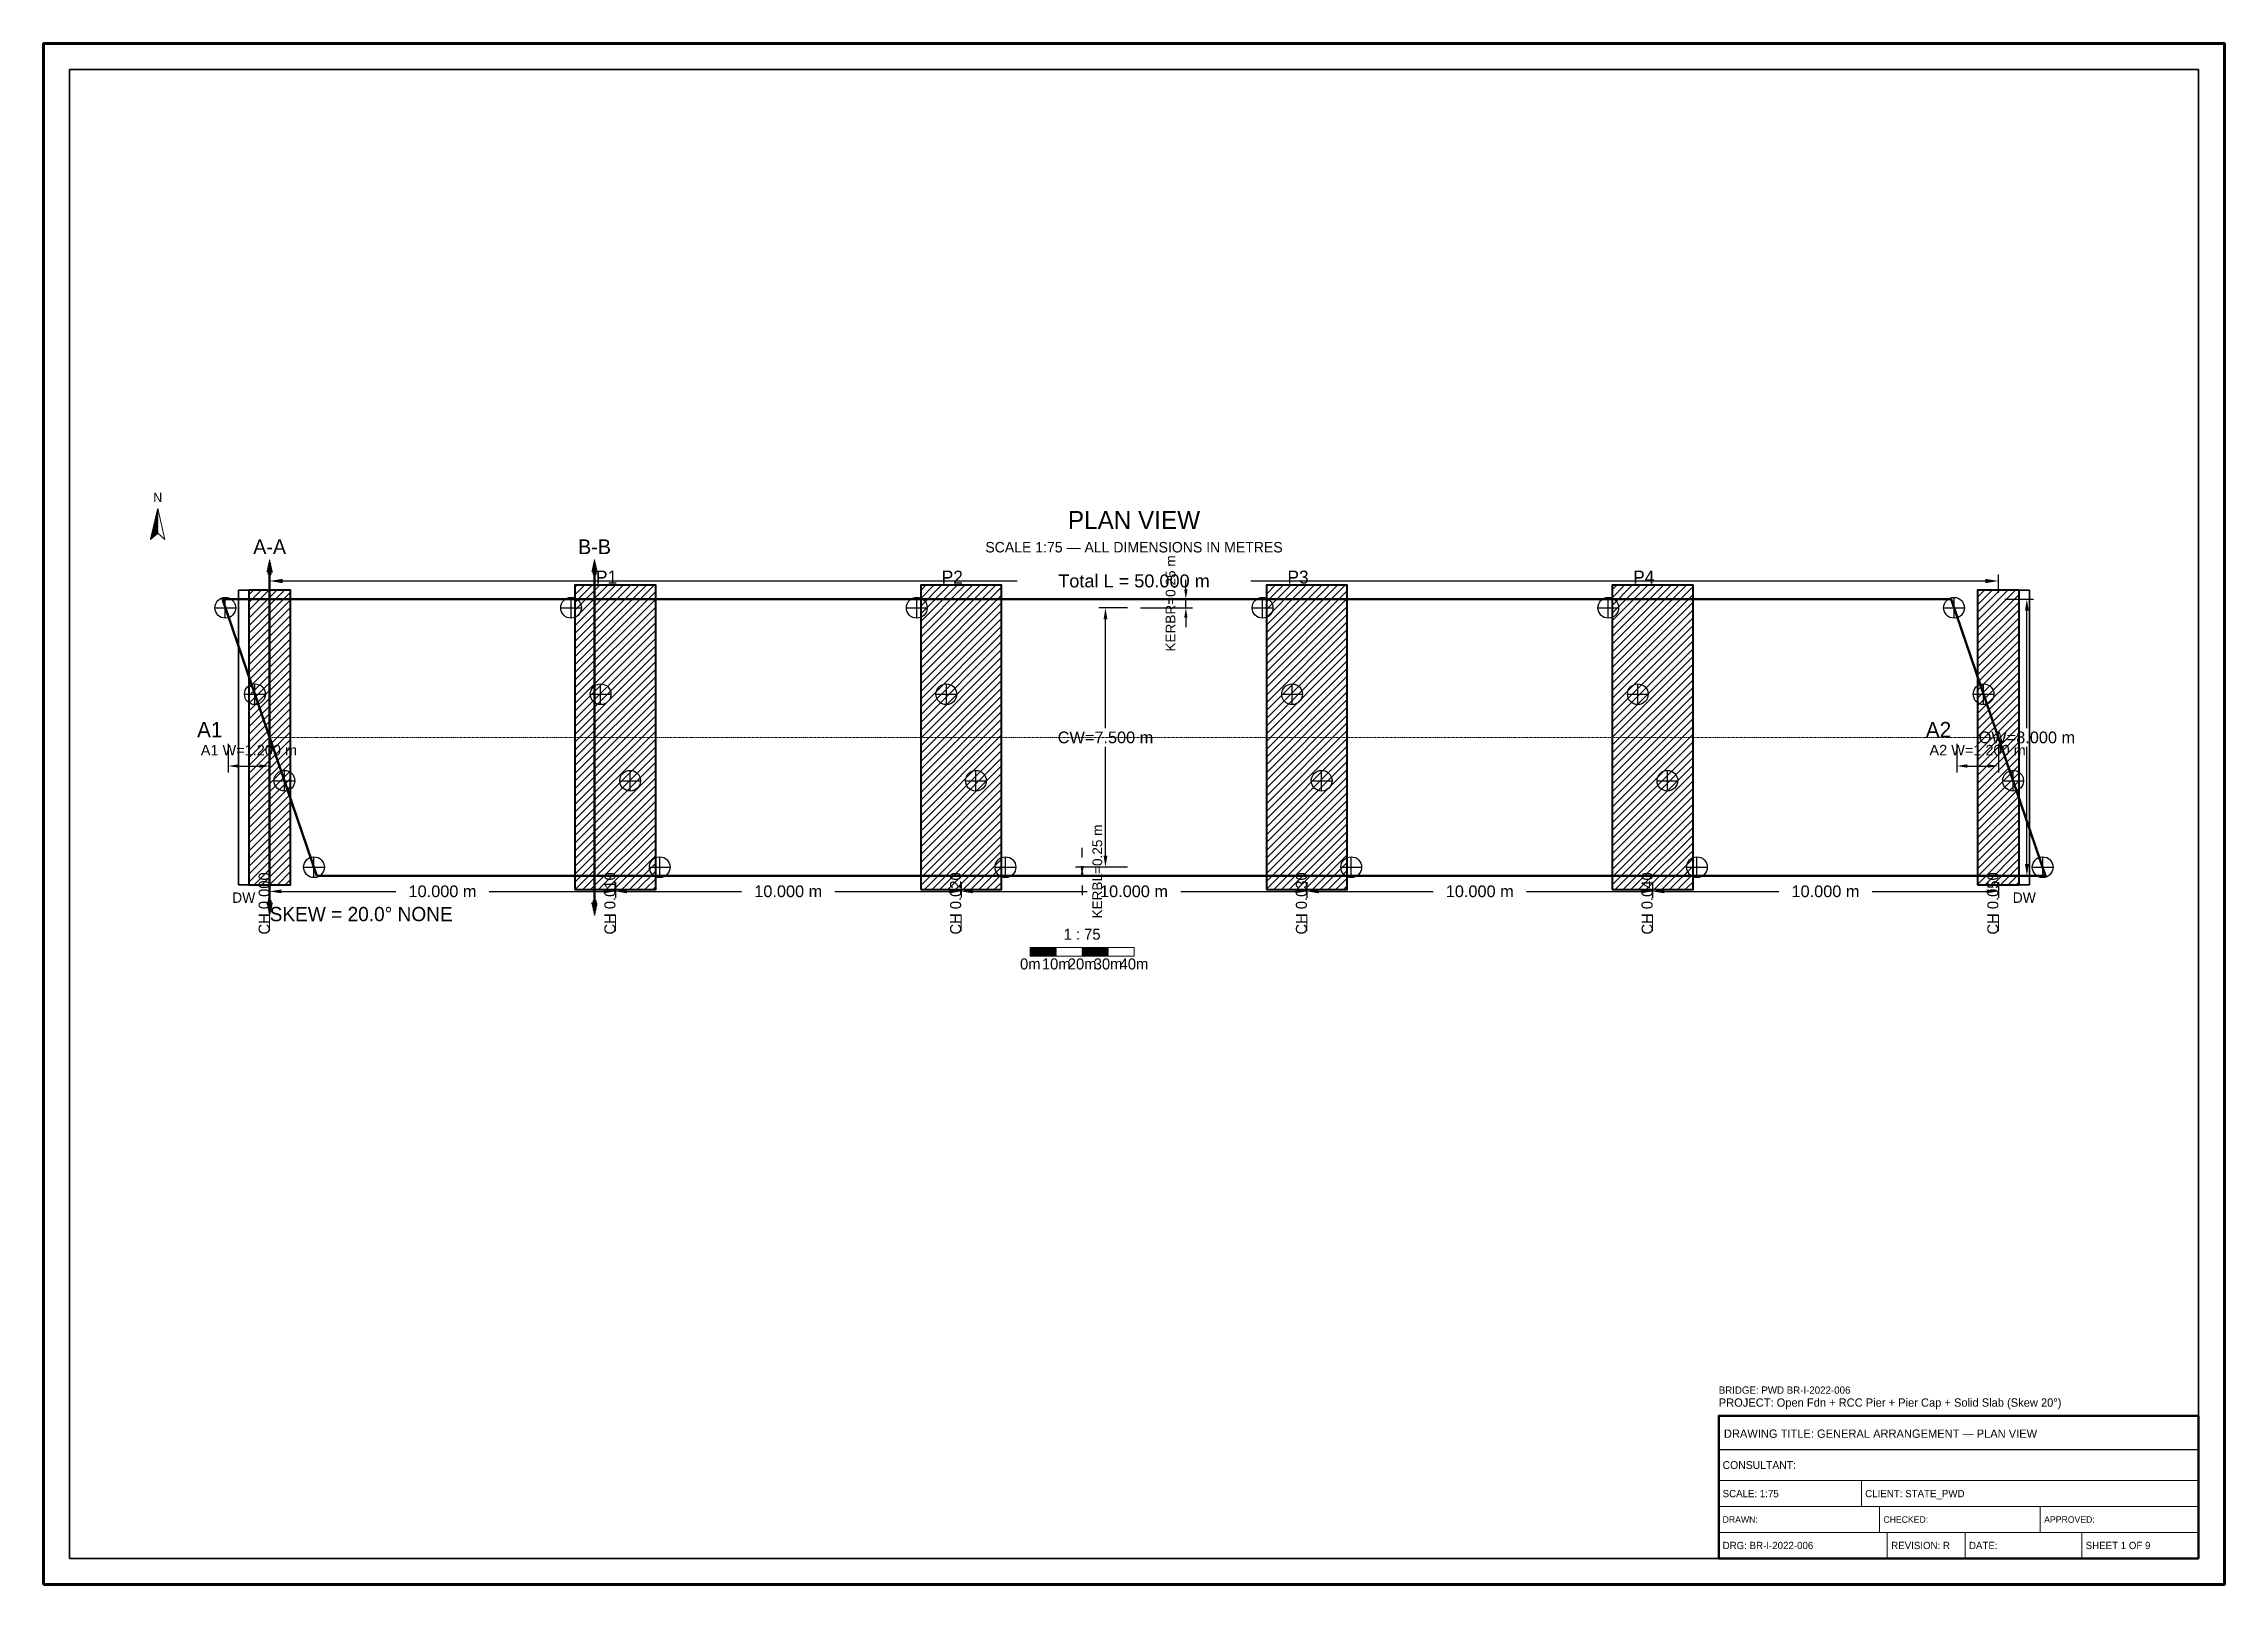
# Model space of a CAD drawing. Header units: metres. Extents: x 0 to 841, y 0 to 594.
import ezdxf
from ezdxf.enums import TextEntityAlignment as Align

# ---------------------------------------------------------------- set-up
doc = ezdxf.new("R2010")
doc.units = ezdxf.units.M
for name, pattern in [('CENTER', [1.5, 0.75, -0.25, 0.25, -0.25]), ('CENTER2', [0.75, 0.375, -0.125, 0.125, -0.125]), ('DASHED', [0.5, 0.375, -0.125])]:
    doc.linetypes.add(name, pattern=pattern)
for name, color, linetype, lineweight in [('BORDER-INNER', 7, 'Continuous', 35), ('BORDER-OUTER', 7, 'Continuous', 70), ('CIVIL-CHAINAGE', 7, 'Continuous', 18), ('DIM-CHAINAGE', 3, 'Continuous', 18), ('DIM-LINEAR', 3, 'Continuous', 18), ('MISC-SETOUT', 5, 'CENTER2', 13), ('STRUC-CENTRE', 6, 'CENTER', 18), ('STRUC-OUTLINE', 1, 'Continuous', 50), ('STRUC-SECTION', 2, 'Continuous', 35), ('SUB-ABUT', 3, 'Continuous', 35), ('SUB-BEARING', 5, 'Continuous', 25), ('SUB-DIRT-WALL', 3, 'Continuous', 35), ('SUB-PIER', 2, 'Continuous', 35), ('SUPER-DECK', 2, 'Continuous', 50), ('SYM-NORTHARROW', 7, 'Continuous', 18), ('SYM-SCALE', 7, 'Continuous', 13), ('TEXT-GENERAL', 7, 'Continuous', 18), ('TEXT-HEADER', 7, 'Continuous', 25), ('TEXT-SPEC', 7, 'Continuous', 13), ('TEXT-TITLE', 7, 'Continuous', 25), ('TITLEBLK-BOX', 7, 'Continuous', 50), ('TITLEBLK-TEXT', 7, 'Continuous', 18)]:
    doc.layers.add(name, color=color, linetype=linetype, lineweight=lineweight)
doc.styles.add('BRIDGE_STD', font='Arial.ttf')
doc.dimstyles.new('pmb100', dxfattribs={"dimtxt": 2.5, "dimasz": 0.9375, "dimexe": 2.5, "dimexo": 2.5, "dimtad": 0, "dimtih": 1, "dimdec": 0, "dimtxsty": 'BRIDGE_STD', "dimcen": 2.5, "dimazin": 3, "dimtfac": 1, "dimtmove": 0, "dimatfit": 3})

msp = doc.modelspace()

# ---------------------------------------------------------------- hatches: boundary and pattern name
at = {"layer": 'STRUC-SECTION'}
h = msp.add_hatch(dxfattribs=at)
h.set_pattern_fill('SOLID')
h.paths.add_polyline_path([(86.12, 390.28), (88.22, 390.28), (87.17, 395.08)])
h = msp.add_hatch(dxfattribs=at)
h.set_pattern_fill('SOLID')
h.paths.add_polyline_path([(211.41, 390.28), (213.51, 390.28), (212.46, 395.08)])
h = msp.add_hatch(dxfattribs=at)
h.set_pattern_fill('SOLID')
h.paths.add_polyline_path([(86.12, 262.72), (88.22, 262.72), (87.17, 257.92)])
h = msp.add_hatch(dxfattribs=at)
h.set_pattern_fill('SOLID')
h.paths.add_polyline_path([(211.41, 262.72), (213.51, 262.72), (212.46, 257.92)])
at = {"layer": 'SUB-ABUT'}
h = msp.add_hatch(dxfattribs=at)
h.set_pattern_fill('ANSI31', scale=0.66667)
h.paths.add_polyline_path([(79.17, 269.75), (95.17, 269.75), (95.17, 383.25), (79.17, 383.25)])
h = msp.add_hatch(dxfattribs=at)
h.set_pattern_fill('ANSI31', scale=0.666667)
h.paths.add_polyline_path([(745.83, 269.75), (761.83, 269.75), (761.83, 383.25), (745.83, 383.25)])
at = {"layer": 'SUB-PIER'}
h = msp.add_hatch(dxfattribs=at)
h.set_pattern_fill('ANSI31', scale=0.666667)
h.paths.add_polyline_path([(204.9, 267.83), (236.1, 267.83), (236.1, 385.17), (204.9, 385.17)])
h = msp.add_hatch(dxfattribs=at)
h.set_pattern_fill('ANSI31', scale=0.666667)
h.paths.add_polyline_path([(338.23, 267.83), (369.43, 267.83), (369.43, 385.17), (338.23, 385.17)])
h = msp.add_hatch(dxfattribs=at)
h.set_pattern_fill('ANSI31', scale=0.666667)
h.paths.add_polyline_path([(471.57, 267.83), (502.77, 267.83), (502.77, 385.17), (471.57, 385.17)])
h = msp.add_hatch(dxfattribs=at)
h.set_pattern_fill('ANSI31', scale=0.666667)
h.paths.add_polyline_path([(604.9, 267.83), (636.1, 267.83), (636.1, 385.17), (604.9, 385.17)])
at = {"layer": 'SYM-NORTHARROW'}
h = msp.add_hatch(dxfattribs=at)
h.set_pattern_fill('SOLID')
h.paths.add_polyline_path([(44, 414.83), (41.2, 402.83), (44, 405.23)])
at = {"layer": 'SYM-SCALE'}
h = msp.add_hatch(dxfattribs=at)
h.set_pattern_fill('SOLID')
h.paths.add_polyline_path([(380.5, 242.17), (390.5, 242.17), (390.5, 245.57), (380.5, 245.57)])
h = msp.add_hatch(dxfattribs=at)
h.set_pattern_fill('SOLID')
h.paths.add_polyline_path([(400.5, 242.17), (410.5, 242.17), (410.5, 245.57), (400.5, 245.57)])

# ---------------------------------------------------------------- linework, layer by layer
at = {"layer": 'BORDER-INNER'}
msp.add_lwpolyline([(10, 10), (831, 10), (831, 584), (10, 584), (10, 10)], dxfattribs=at)
at = {"layer": 'BORDER-OUTER'}
msp.add_lwpolyline([(0, 0), (841, 0), (841, 594), (0, 594), (0, 0)], dxfattribs=at)
at = {"layer": 'CIVIL-CHAINAGE'}
for p, q in [((87.17, 258.17), (87.17, 251.79)), ((220.5, 258.17), (220.5, 251.79)), ((353.83, 258.17), (353.83, 251.79)), ((487.17, 258.17), (487.17, 251.79)), ((620.5, 258.17), (620.5, 251.79)), ((753.83, 258.17), (753.83, 251.79))]:
    msp.add_line(p, q, dxfattribs=at)
at = {"layer": 'MISC-SETOUT', "color": 1}
msp.add_line((68.93, 379.83), (105.41, 273.17), dxfattribs=at)
at = {"layer": 'STRUC-CENTRE'}
msp.add_line((87.17, 326.5), (753.83, 326.5), dxfattribs=at)
at = {"layer": 'STRUC-OUTLINE', "lineweight": 50}
msp.add_lwpolyline([(105.41, 273.17), (68.93, 379.83), (735.59, 379.83), (772.07, 273.17), (105.41, 273.17)], dxfattribs=at)
at = {"layer": 'STRUC-SECTION', "color": 1, "linetype": 'DASHED', "lineweight": 50}
for p, q in [((87.17, 389.83), (87.17, 263.17)), ((212.46, 389.83), (212.46, 263.17))]:
    msp.add_line(p, q, dxfattribs=at)
at = {"layer": 'STRUC-SECTION', "color": 1}
for points in [[(86.72, 389.38), (87.62, 389.38), (87.62, 390.28), (86.72, 390.28), (86.72, 389.38)], [(212.01, 389.38), (212.91, 389.38), (212.91, 390.28), (212.01, 390.28), (212.01, 389.38)], [(86.72, 262.72), (87.62, 262.72), (87.62, 263.62), (86.72, 263.62), (86.72, 262.72)], [(212.01, 262.72), (212.91, 262.72), (212.91, 263.62), (212.01, 263.62), (212.01, 262.72)]]:
    msp.add_lwpolyline(points, dxfattribs=at)
at = {"layer": 'SUB-ABUT', "lineweight": 40}
for points in [[(79.17, 269.75), (95.17, 269.75), (95.17, 383.25), (79.17, 383.25), (79.17, 269.75)], [(745.83, 269.75), (761.83, 269.75), (761.83, 383.25), (745.83, 383.25), (745.83, 269.75)]]:
    msp.add_lwpolyline(points, dxfattribs=at)
at = {"layer": 'SUB-BEARING'}
for p, q in [((70.07, 372.5), (70.07, 380.5)), ((203.4, 372.5), (203.4, 380.5)), ((336.73, 372.5), (336.73, 380.5)), ((470.07, 372.5), (470.07, 380.5)), ((603.4, 372.5), (603.4, 380.5)), ((736.73, 372.5), (736.73, 380.5)), ((66.07, 376.5), (74.07, 376.5)), ((199.4, 376.5), (207.4, 376.5)), ((332.73, 376.5), (340.73, 376.5)), ((466.07, 376.5), (474.07, 376.5)), ((599.4, 376.5), (607.4, 376.5)), ((732.73, 376.5), (740.73, 376.5)), ((81.47, 339.17), (81.47, 347.17)), ((214.8, 339.17), (214.8, 347.17)), ((348.13, 339.17), (348.13, 347.17)), ((481.47, 339.17), (481.47, 347.17)), ((614.8, 339.17), (614.8, 347.17)), ((748.13, 339.17), (748.13, 347.17)), ((77.47, 343.17), (85.47, 343.17)), ((210.8, 343.17), (218.8, 343.17)), ((344.13, 343.17), (352.13, 343.17)), ((477.47, 343.17), (485.47, 343.17)), ((610.8, 343.17), (618.8, 343.17)), ((744.13, 343.17), (752.13, 343.17)), ((92.87, 305.83), (92.87, 313.83)), ((226.2, 305.83), (226.2, 313.83)), ((359.53, 305.83), (359.53, 313.83)), ((492.87, 305.83), (492.87, 313.83)), ((626.2, 305.83), (626.2, 313.83)), ((759.53, 305.83), (759.53, 313.83)), ((88.87, 309.83), (96.87, 309.83)), ((222.2, 309.83), (230.2, 309.83)), ((355.53, 309.83), (363.53, 309.83)), ((488.87, 309.83), (496.87, 309.83)), ((622.2, 309.83), (630.2, 309.83)), ((755.53, 309.83), (763.53, 309.83)), ((104.27, 272.5), (104.27, 280.5)), ((237.6, 272.5), (237.6, 280.5)), ((370.93, 272.5), (370.93, 280.5)), ((504.27, 272.5), (504.27, 280.5)), ((637.6, 272.5), (637.6, 280.5)), ((770.93, 272.5), (770.93, 280.5)), ((100.27, 276.5), (108.27, 276.5)), ((233.6, 276.5), (241.6, 276.5)), ((366.93, 276.5), (374.93, 276.5)), ((500.27, 276.5), (508.27, 276.5)), ((633.6, 276.5), (641.6, 276.5)), ((766.93, 276.5), (774.93, 276.5))]:
    msp.add_line(p, q, dxfattribs=at)
for centre in [(70.07, 376.5), (203.4, 376.5), (336.73, 376.5), (470.07, 376.5), (603.4, 376.5), (736.73, 376.5), (81.47, 343.17), (214.8, 343.17), (348.13, 343.17), (481.47, 343.17), (614.8, 343.17), (748.13, 343.17), (92.87, 309.83), (226.2, 309.83), (359.53, 309.83), (492.87, 309.83), (626.2, 309.83), (759.53, 309.83), (104.27, 276.5), (237.6, 276.5), (370.93, 276.5), (504.27, 276.5), (637.6, 276.5), (770.93, 276.5)]:
    msp.add_circle(centre, 4, dxfattribs=at)
at = {"layer": 'SUB-DIRT-WALL', "lineweight": 35}
for points in [[(75.17, 269.75), (79.17, 269.75), (79.17, 383.25), (75.17, 383.25), (75.17, 269.75)], [(761.83, 269.75), (765.83, 269.75), (765.83, 383.25), (761.83, 383.25), (761.83, 269.75)]]:
    msp.add_lwpolyline(points, dxfattribs=at)
at = {"layer": 'SUB-PIER', "lineweight": 40}
for points in [[(204.9, 267.83), (236.1, 267.83), (236.1, 385.17), (204.9, 385.17), (204.9, 267.83)], [(338.23, 267.83), (369.43, 267.83), (369.43, 385.17), (338.23, 385.17), (338.23, 267.83)], [(471.57, 267.83), (502.77, 267.83), (502.77, 385.17), (471.57, 385.17), (471.57, 267.83)], [(604.9, 267.83), (636.1, 267.83), (636.1, 385.17), (604.9, 385.17), (604.9, 267.83)]]:
    msp.add_lwpolyline(points, dxfattribs=at)
at = {"layer": 'SUPER-DECK', "lineweight": 30}
msp.add_lwpolyline([(105.41, 273.17), (68.93, 379.83), (735.59, 379.83), (772.07, 273.17), (105.41, 273.17)], dxfattribs=at)
at = {"layer": 'SYM-NORTHARROW'}
msp.add_lwpolyline([(44, 414.83), (41.2, 402.83), (44, 405.23), (46.8, 402.83), (44, 414.83)], dxfattribs=at)
at = {"layer": 'SYM-SCALE'}
msp.add_lwpolyline([(380.5, 242.17), (420.5, 242.17), (420.5, 245.57), (380.5, 245.57), (380.5, 242.17)], dxfattribs=at)
at = {"layer": 'TITLEBLK-BOX', "lineweight": 50}
msp.add_lwpolyline([(646, 10), (831, 10), (831, 65), (646, 65), (646, 10)], dxfattribs=at)
at = {"layer": 'TITLEBLK-BOX', "lineweight": 30}
msp.add_lwpolyline([(646, 52), (831, 52), (831, 65), (646, 65), (646, 52)], dxfattribs=at)
at = {"layer": 'TITLEBLK-BOX', "lineweight": 18}
for points in [[(646, 40), (831, 40), (831, 52), (646, 52), (646, 40)], [(646, 30), (701, 30), (701, 40), (646, 40), (646, 30)], [(701, 30), (831, 30), (831, 40), (701, 40), (701, 30)], [(646, 20), (708, 20), (708, 30), (646, 30), (646, 20)], [(708, 20), (770, 20), (770, 30), (708, 30), (708, 20)], [(770, 20), (831, 20), (831, 30), (770, 30), (770, 20)], [(646, 10), (711, 10), (711, 20), (646, 20), (646, 10)], [(711, 10), (741, 10), (741, 20), (711, 20), (711, 10)], [(741, 10), (786, 10), (786, 20), (741, 20), (741, 10)], [(786, 10), (831, 10), (831, 20), (786, 20), (786, 10)]]:
    msp.add_lwpolyline(points, dxfattribs=at)

# ---------------------------------------------------------------- texts
at = {"layer": 'DIM-CHAINAGE'}
for s, p in [('CH 0.000', (87.17, 250.52)), ('CH 0.010', (220.5, 250.52)), ('CH 0.020', (353.83, 250.52)), ('CH 0.030', (487.17, 250.52)), ('CH 0.040', (620.5, 250.52)), ('CH 0.050', (753.83, 250.52))]:
    msp.add_text(s, height=4.25, rotation=90, dxfattribs=at).set_placement(p)
at = {"layer": 'SYM-NORTHARROW'}
msp.add_text('N', height=3.6, dxfattribs=at).set_placement((44, 417.23), align=Align.CENTER)
at = {"layer": 'TEXT-GENERAL'}
for s, height, p in [('P1', 5, (213, 385.83)), ('P2', 5, (346.33, 385.83)), ('P3', 5, (479.67, 385.83)), ('P4', 5, (613, 385.83)), ('A1', 6, (59.17, 326.5)), ('A2', 6, (725.83, 326.5))]:
    msp.add_text(s, height=height, dxfattribs=at).set_placement(p)
for s, p in [('1 : 75', (400.5, 248.54)), ('0m', (380.5, 237.07)), ('10m', (390.5, 237.07)), ('20m', (400.5, 237.07)), ('30m', (410.5, 237.07)), ('40m', (420.5, 237.07))]:
    msp.add_text(s, height=4.25, dxfattribs=at).set_placement(p, align=Align.CENTER)
at = {"layer": 'TEXT-HEADER'}
msp.add_text('PLAN VIEW', height=7, dxfattribs=at).set_placement((420.5, 406.83), align=Align.CENTER)
at = {"layer": 'TEXT-HEADER', "color": 1}
for s, p in [('A-A', (87.17, 397.18)), ('B-B', (212.46, 397.18))]:
    msp.add_text(s, height=5.7, dxfattribs=at).set_placement(p, align=Align.CENTER)
msp.add_text('SKEW = 20.0° NONE', height=5.5, dxfattribs=at).set_placement((87.17, 255.67))
at = {"layer": 'TEXT-SPEC', "color": 8}
msp.add_text('SCALE 1:75 — ALL DIMENSIONS IN METRES', height=4.05, dxfattribs=at).set_placement((420.5, 397.83), align=Align.CENTER)
at = {"layer": 'TEXT-SPEC'}
for p in [(77.17, 262.75), (763.83, 262.75)]:
    msp.add_text('DW', height=4, dxfattribs=at).set_placement(p, align=Align.CENTER)
at = {"layer": 'TEXT-TITLE'}
for s, p in [('PROJECT: Open Fdn + RCC Pier + Pier Cap + Solid Slab (Skew 20°)', (646, 68.5)), ('DRAWING TITLE: GENERAL ARRANGEMENT — PLAN VIEW', (648, 56.5))]:
    msp.add_text(s, height=3.2, dxfattribs=at).set_placement(p)
at = {"layer": 'TITLEBLK-TEXT'}
for s, height, p in [('BRIDGE: PWD BR-I-2022-006', 2.8, (646, 73.5)), ('CONSULTANT: ', 3, (647.5, 44.5)), ('SCALE: 1:75', 2.8, (647.5, 33.6)), ('CLIENT: STATE_PWD', 2.8, (702.5, 33.6)), ('DRAWN: ', 2.5, (647.5, 23.75)), ('CHECKED: ', 2.5, (709.5, 23.75)), ('APPROVED: ', 2.5, (771.5, 23.75)), ('DRG: BR-I-2022-006', 2.8, (647.5, 13.6)), ('REVISION: R', 2.8, (712.5, 13.6)), ('DATE: ', 2.8, (742.5, 13.6)), ('SHEET 1 OF 9', 2.8, (787.5, 13.6))]:
    msp.add_text(s, height=height, dxfattribs=at).set_placement(p)

# ---------------------------------------------------------------- dimensions: what is measured, and where the dimension line sits
at = {"layer": 'DIM-LINEAR'}
for base, p1, p2, text, override in [((87.17, 386.83), (87.17, 379.83), (753.83, 379.83), 'Total L = 50.000 m', {"dimtxt": 5, "dimasz": 5, "dimgap": 2, "dimclrt": 3}), ((71.17, 315.5), (71.17, 326.5), (87.17, 326.5), 'A1 W=1.200 m', {"dimtxt": 4, "dimasz": 4, "dimgap": 1.6, "dimclrt": 3}), ((737.83, 315.5), (737.83, 326.5), (753.83, 326.5), 'A2 W=1.200 m', {"dimtxt": 4, "dimasz": 4, "dimgap": 1.6, "dimclrt": 3}), ((87.17, 267.17), (87.17, 273.17), (220.5, 273.17), '10.000 m', {"dimtxt": 4.5, "dimasz": 4.5, "dimgap": 1.8, "dimclrt": 3}), ((220.5, 267.17), (220.5, 273.17), (353.83, 273.17), '10.000 m', {"dimtxt": 4.5, "dimasz": 4.5, "dimgap": 1.8, "dimclrt": 3}), ((353.83, 267.17), (353.83, 273.17), (487.17, 273.17), '10.000 m', {"dimtxt": 4.5, "dimasz": 4.5, "dimgap": 1.8, "dimclrt": 3}), ((487.17, 267.17), (487.17, 273.17), (620.5, 273.17), '10.000 m', {"dimtxt": 4.5, "dimasz": 4.5, "dimgap": 1.8, "dimclrt": 3}), ((620.5, 267.17), (620.5, 273.17), (753.83, 273.17), '10.000 m', {"dimtxt": 4.5, "dimasz": 4.5, "dimgap": 1.8, "dimclrt": 3})]:
    msp.add_linear_dim(base=base, p1=p1, p2=p2, text=text, dimstyle='pmb100', override=override, dxfattribs=at).render()
for base, p1, p2, text, override in [((440.5, 376.5), (420.5, 376.5), (420.5, 379.83), 'KERBR=0.25 m', {"dimtxt": 3.75, "dimasz": 3.75, "dimgap": 1.5, "dimclrt": 3}), ((764.83, 273.17), (753.83, 273.17), (753.83, 379.83), 'OW=8.000 m', {"dimtxt": 4.5, "dimasz": 4.5, "dimgap": 1.8, "dimclrt": 3}), ((409.5, 276.5), (420.5, 276.5), (420.5, 376.5), 'CW=7.500 m', {"dimtxt": 4.5, "dimasz": 4.5, "dimgap": 1.8, "dimclrt": 3}), ((400.5, 276.5), (420.5, 276.5), (420.5, 273.17), 'KERBL=0.25 m', {"dimtxt": 3.75, "dimasz": 3.75, "dimgap": 1.5, "dimclrt": 3})]:
    msp.add_linear_dim(base=base, p1=p1, p2=p2, angle=90, text=text, dimstyle='pmb100', override=override, dxfattribs=at).render()

doc.saveas('drawing.dxf')
